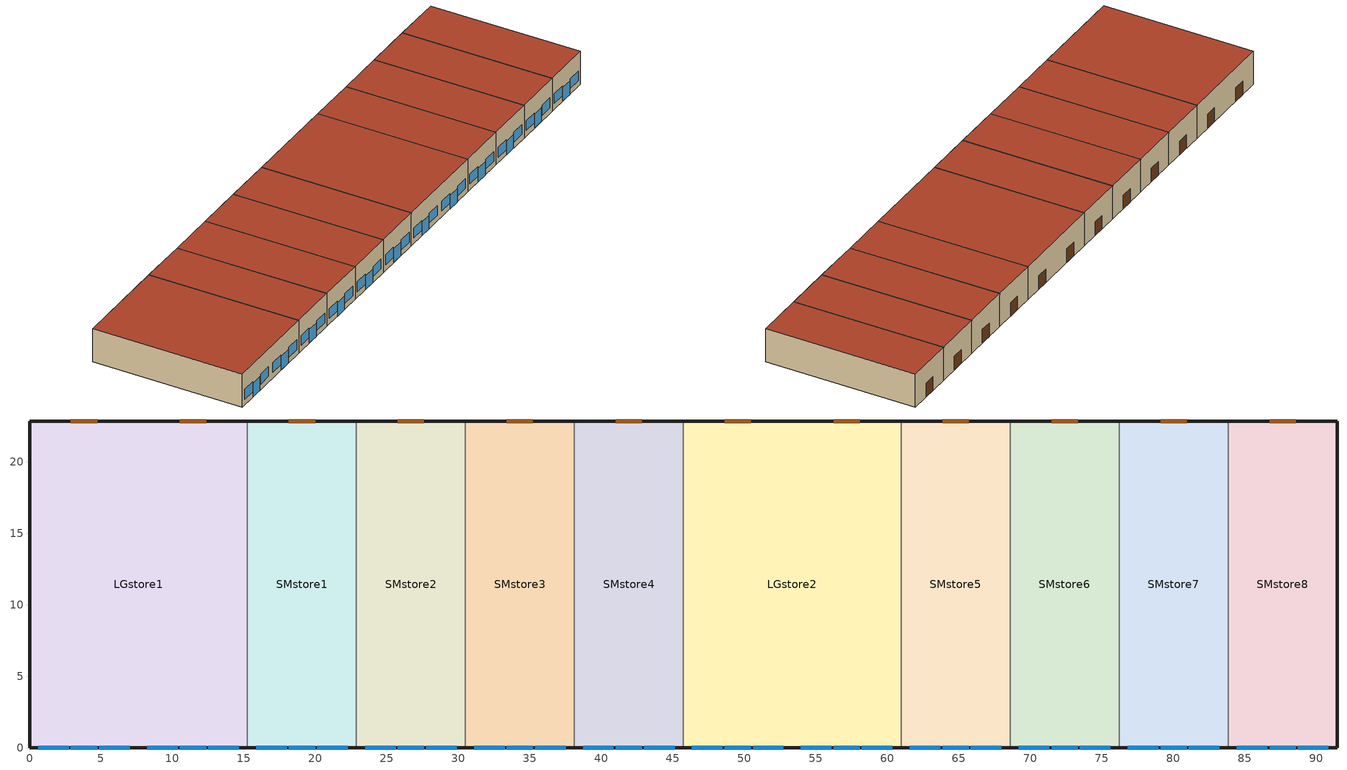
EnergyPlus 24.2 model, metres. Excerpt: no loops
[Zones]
LGstore1
 floor ground (LGstore1_Floor_Ffactor): 0,22.86 15.24,22.86 15.24,0 0,0 z0
 wall outside (nonres_ext_wall): 15.24,22.86 0,22.86 0,0 15.24,0 z0:5.18
 wall to SMstore1 (int_wall): 15.24,0 15.24,22.86 z0:5.18
 window (NonresWindow_U_0.36_SHGC_0.38): 2.9,0 4.73,0 / 10.52,0 12.35,0 z0:2.13; 0.61,0 2.74,0 / 4.88,0 7.01,0 / 8.23,0 10.36,0 / 12.5,0 14.63,0 z0.91:2.43
 door (Swinging Door_con): 4.73,22.86 2.9,22.86 / 12.35,22.86 10.52,22.86 z0:2.13
 roof outside (nonres_roof): 15.24,22.86 0,22.86 0,0 15.24,0 z5.18
LGstore2
 floor ground (LGstore2_Floor_Ffactor): 45.72,22.86 60.96,22.86 60.96,0 45.72,0 z0
 wall outside (nonres_ext_wall): 45.72,0 60.96,0 / 60.96,22.86 45.72,22.86 z0:5.18
 wall to SMstore4 (int_wall): 45.72,22.86 45.72,0 z0:5.18
 wall to SMstore5 (int_wall): 60.96,0 60.96,22.86 z0:5.18
 window (NonresWindow_U_0.36_SHGC_0.38): 48.62,0 50.44,0 / 56.24,0 58.06,0 z0:2.13; 46.33,0 48.46,0 / 50.6,0 52.73,0 / 53.95,0 56.08,0 / 58.22,0 60.35,0 z0.91:2.43
 door (Swinging Door_con): 50.44,22.86 48.62,22.86 / 58.06,22.86 56.24,22.86 z0:2.13
 roof outside (nonres_roof): 60.96,22.86 45.72,22.86 45.72,0 60.96,0 z5.18
SMstore1
 floor ground (SMstore1_Floor_Ffactor): 15.24,22.86 22.86,22.86 22.86,0 15.24,0 z0
 wall outside (nonres_ext_wall): 15.24,0 22.86,0 / 22.86,22.86 15.24,22.86 z0:5.18
 wall to SMstore2 (int_wall): 22.86,0 22.86,22.86 z0:5.18
 window (NonresWindow_U_0.36_SHGC_0.38): 18.14,0 19.97,0 z0:2.13; 15.85,0 17.98,0 / 20.12,0 22.25,0 z0.91:2.43
 door (Swinging Door_con): 19.97,22.86 18.14,22.86 z0:2.13
 roof outside (nonres_roof): 22.86,22.86 15.24,22.86 15.24,0 22.86,0 z5.18
SMstore2
 floor ground (SMstore2_Floor_Ffactor): 22.86,22.86 30.48,22.86 30.48,0 22.86,0 z0
 wall outside (nonres_ext_wall): 22.86,0 30.48,0 / 30.48,22.86 22.86,22.86 z0:5.18
 wall to SMstore3 (int_wall): 30.48,0 30.48,22.86 z0:5.18
 window (NonresWindow_U_0.36_SHGC_0.38): 25.76,0 27.58,0 z0:2.13; 23.47,0 25.6,0 / 27.74,0 29.87,0 z0.91:2.43
 door (Swinging Door_con): 27.58,22.86 25.76,22.86 z0:2.13
 roof outside (nonres_roof): 30.48,22.86 22.86,22.86 22.86,0 30.48,0 z5.18
SMstore3
 floor ground (SMstore3_Floor_Ffactor): 30.48,22.86 38.1,22.86 38.1,0 30.48,0 z0
 wall outside (nonres_ext_wall): 30.48,0 38.1,0 / 38.1,22.86 30.48,22.86 z0:5.18
 wall to SMstore4 (int_wall): 38.1,0 38.1,22.86 z0:5.18
 window (NonresWindow_U_0.36_SHGC_0.38): 33.38,0 35.2,0 z0:2.13; 31.09,0 33.22,0 / 35.36,0 37.49,0 z0.91:2.43
 door (Swinging Door_con): 35.2,22.86 33.38,22.86 z0:2.13
 roof outside (nonres_roof): 38.1,22.86 30.48,22.86 30.48,0 38.1,0 z5.18
SMstore4
 floor ground (SMstore4_Floor_Ffactor): 38.1,22.86 45.72,22.86 45.72,0 38.1,0 z0
 wall outside (nonres_ext_wall): 38.1,0 45.72,0 / 45.72,22.86 38.1,22.86 z0:5.18
 window (NonresWindow_U_0.36_SHGC_0.38): 41,0 42.82,0 z0:2.13; 38.71,0 40.84,0 / 42.98,0 45.11,0 z0.91:2.43
 door (Swinging Door_con): 42.82,22.86 41,22.86 z0:2.13
 roof outside (nonres_roof): 45.72,22.86 38.1,22.86 38.1,0 45.72,0 z5.18
SMstore5
 floor ground (SMstore5_Floor_Ffactor): 60.96,22.86 68.58,22.86 68.58,0 60.96,0 z0
 wall outside (nonres_ext_wall): 60.96,0 68.58,0 / 68.58,22.86 60.96,22.86 z0:5.18
 wall to SMstore6 (int_wall): 68.58,0 68.58,22.86 z0:5.18
 window (NonresWindow_U_0.36_SHGC_0.38): 63.86,0 65.68,0 z0:2.13; 61.57,0 63.7,0 / 65.84,0 67.97,0 z0.91:2.43
 door (Swinging Door_con): 65.68,22.86 63.86,22.86 z0:2.13
 roof outside (nonres_roof): 68.58,22.86 60.96,22.86 60.96,0 68.58,0 z5.18
SMstore6
 floor ground (SMstore6_Floor_Ffactor): 68.58,22.86 76.2,22.86 76.2,0 68.58,0 z0
 wall outside (nonres_ext_wall): 68.58,0 76.2,0 / 76.2,22.86 68.58,22.86 z0:5.18
 wall to SMstore7 (int_wall): 76.2,0 76.2,22.86 z0:5.18
 window (NonresWindow_U_0.36_SHGC_0.38): 71.48,0 73.3,0 z0:2.13; 69.19,0 71.32,0 / 73.46,0 75.59,0 z0.91:2.43
 door (Swinging Door_con): 73.3,22.86 71.48,22.86 z0:2.13
 roof outside (nonres_roof): 76.2,22.86 68.58,22.86 68.58,0 76.2,0 z5.18
SMstore7
 floor ground (SMstore7_Floor_Ffactor): 76.2,22.86 83.82,22.86 83.82,0 76.2,0 z0
 wall outside (nonres_ext_wall): 76.2,0 83.82,0 / 83.82,22.86 76.2,22.86 z0:5.18
 wall to SMstore8 (int_wall): 83.82,0 83.82,22.86 z0:5.18
 window (NonresWindow_U_0.36_SHGC_0.38): 79.1,0 80.92,0 z0:2.13; 76.81,0 78.94,0 / 81.08,0 83.21,0 z0.91:2.43
 door (Swinging Door_con): 80.92,22.86 79.1,22.86 z0:2.13
 roof outside (nonres_roof): 83.82,22.86 76.2,22.86 76.2,0 83.82,0 z5.18
SMstore8
 floor ground (SMstore8_Floor_Ffactor): 83.82,22.86 91.44,22.86 91.44,0 83.82,0 z0
 wall outside (nonres_ext_wall): 83.82,0 91.44,0 91.44,22.86 83.82,22.86 z0:5.18
 window (NonresWindow_U_0.36_SHGC_0.38): 86.72,0 88.54,0 z0:2.13; 84.43,0 86.56,0 / 88.7,0 90.83,0 z0.91:2.43
 door (Swinging Door_con): 88.54,22.86 86.72,22.86 z0:2.13
 roof outside (nonres_roof): 91.44,22.86 83.82,22.86 83.82,0 91.44,0 z5.18
[Building]
RetailStripmall: Loads convergence tolerance value=0.04; Maximum number of warmup days=15; Minimum number of warmup days=6; North axis=0; Solar distribution=FullInteriorAndExterior; Temperature convergence tolerance value=0.2; Terrain=City
[Site:GroundTemperature:FCfactorMethod]
January ground temperature=7.1; February ground temperature=3; March ground temperature=-1; April ground temperature=0.8; May ground temperature=-0.2; June ground temperature=4.8; July ground temperature=6.1; August ground temperature=13.7; September ground temperature=22.2; October ground temperature=22.7; November ground temperature=21.7; December ground temperature=18.5
[Site:Location]
Denver-Aurora-Buckley.AFB_CO_USA WMO=724695: Elevation=1726; Latitude=39.72; Longitude=-104.75; Time zone=-7
[Site:WaterMainsTemperature]
Annual average outdoor air temperature=9.95; Calculation method=Correlation; Maximum difference in monthly average outdoor air temperatures=23.7
[SizingPeriod:DesignDay] Barometric pressure=82237; Day of month=21; Daylight saving time indicator=No; Dry bulb temperature range modifier type=DefaultMultipliers; Humidity condition type=WetBulb; Rain indicator=No; Snow indicator=No
Name | Ashrae clear sky optical depth for beam irradiance taub | Ashrae clear sky optical depth for diffuse irradiance taud | Daily dry bulb temperature range | Day type | Maximum dry bulb temperature | Month | Solar model indicator | Wetbulb or dewpoint at maximum dry bulb | Wind direction | Wind speed | Sky clearness
Denver-Aurora-Buckley.AFB_CO_USA Ann Clg .4% Condns DB=>MWB | 0.423 | 2.02 | 14.8 | SummerDesignDay | 33.9 | 7 | ASHRAETau | 15 | 30 | 3.6
Denver-Aurora-Buckley.AFB_CO_USA Ann Htg 99.6% Condns DB |  |  | 0 | WinterDesignDay | -17.9 | 12 | ASHRAEClearSky | -17.9 | 180 | 2.5 | 0
[Construction]
InteriorFurnishings: Std Wood 6inch
NonresWindow_U_0.36_SHGC_0.38: Nonres Window Glazing Layer
Swinging Door_con: Opaque Door panel_con
int_wall: G01 13mm gypsum board, G01 13mm gypsum board
nonres_ext_wall: F07 25mm stucco, G01 16mm gypsum board, Nonres_Exterior_Wall_Insulation, G01 16mm gypsum board
nonres_roof: F13 Built-up roofing, Nonres_Roof_Insulation, F08 Metal surface
[Construction:FfactorGroundFloor] F factor=0.90012
Name | Area | Perimeterexposed
LGstore1_Floor_Ffactor | 348.3864 | 53.34
LGstore2_Floor_Ffactor | 348.386 | 30.48
SMstore1_Floor_Ffactor; SMstore2_Floor_Ffactor; SMstore3_Floor_Ffactor; SMstore4_Floor_Ffactor; SMstore5_Floor_Ffactor; SMstore6_Floor_Ffactor; SMstore7_Floor_Ffactor | 174.193 | 15.24
SMstore8_Floor_Ffactor | 174.193 | 38.1
[Material]
Name | Conductivity | Density | Roughness | Solar absorptance | Specific heat | Thermal absorptance | Thickness | Visible absorptance
F07 25mm stucco | 0.72 | 1856 | Smooth | 0.7 | 840 | 0.9 | 0.0254 | 0.7
F08 Metal surface | 45.28 | 7824 | Smooth |  | 500 |  | 0.0008
F13 Built-up roofing | 0.16 | 1120 | Rough | 0.77 | 1460 | 0.9 | 0.0095
G01 13mm gypsum board | 0.16 | 800 | Smooth | 0.7 | 1090 | 0.9 | 0.0127 | 0.5
G01 16mm gypsum board | 0.16 | 800 | MediumSmooth |  | 1090 |  | 0.0159
Std Wood 6inch | 0.12 | 540 | MediumSmooth | 0.7 | 1210 | 0.9 | 0.15 | 0.7
[Material:NoMass] Solar absorptance=0.7; Thermal absorptance=0.9; Visible absorptance=0.7
Name | Roughness | Thermal resistance
Nonres_Exterior_Wall_Insulation | MediumSmooth | 2.81828
Nonres_Roof_Insulation | MediumSmooth | 5.30668
Opaque Door panel_con | MediumRough | 0.475964
[WindowMaterial:SimpleGlazingSystem]
Nonres Window Glazing Layer: Solar heat gain coefficient=0.38; U factor=2.04417; Visible transmittance=0.418
[AvailabilityManager:NightCycle] Applicability schedule=Always_On; Control type=CycleOnAny; Cycling run time=1800; Cycling run time control type=FixedRunTime; Thermostat tolerance=1
Name | Fan schedule
PSZ-AC_1:1 Availability Manager; PSZ-AC_2:2 Availability Manager | Type1_FAN_SCH
PSZ-AC_3:3 Availability Manager; PSZ-AC_4:4 Availability Manager; PSZ-AC_5:5 Availability Manager | Type2_FAN_SCH
PSZ-AC_6:6 Availability Manager; PSZ-AC_7:7 Availability Manager; PSZ-AC_8:8 Availability Manager; PSZ-AC_9:9 Availability Manager; PSZ-AC_10:10 Availability Manager | Type3_FAN_SCH
[ElectricEquipment] Design level calculation method=EquipmentLevel; End use subcategory=MiscPlug; Fraction latent=0; Fraction lost=0; Fraction radiant=0.5
Name | Design level | Schedule | Zone or zonelist or space or spacelist
LGstore1_MiscPlug_Equip | 1498.06 | TYPE1_EQUIP_SCH | LGstore1
LGstore2_MiscPlug_Equip | 1498.06 | TYPE3_EQUIP_SCH | LGstore2
SMstore1_MiscPlug_Equip | 749.0308 | TYPE1_EQUIP_SCH | SMstore1
SMstore2_MiscPlug_Equip | 749.0308 | TYPE2_EQUIP_SCH | SMstore2
SMstore3_MiscPlug_Equip | 749.0308 | TYPE2_EQUIP_SCH | SMstore3
SMstore4_MiscPlug_Equip | 749.0308 | TYPE2_EQUIP_SCH | SMstore4
SMstore5_MiscPlug_Equip | 749.0308 | TYPE3_EQUIP_SCH | SMstore5
SMstore6_MiscPlug_Equip | 749.0308 | TYPE3_EQUIP_SCH | SMstore6
SMstore7_MiscPlug_Equip | 749.0308 | TYPE3_EQUIP_SCH | SMstore7
SMstore8_MiscPlug_Equip | 749.0308 | TYPE3_EQUIP_SCH | SMstore8
[EnergyManagementSystem:Actuator] Actuated component control type=Electricity Rate; Actuated component type=Lights
Name | Actuated component unique
LGSTORE1_Light_ALLOWANCE_Actuator | LGSTORE1_lights_ALLOWANCE
LGSTORE1_Light_Actuator | LGSTORE1_lights
LGSTORE2_Light_ALLOWANCE_Actuator | LGSTORE2_lights_ALLOWANCE
LGSTORE2_Light_Actuator | LGSTORE2_lights
SMSTORE1_Light_ALLOWANCE_Actuator | SMSTORE1_lights_ALLOWANCE
SMSTORE1_Light_Actuator | SMSTORE1_lights
SMSTORE2_Light_ALLOWANCE_Actuator | SMSTORE2_lights_ALLOWANCE
SMSTORE2_Light_Actuator | SMSTORE2_lights
SMSTORE3_Light_ALLOWANCE_Actuator | SMSTORE3_lights_ALLOWANCE
SMSTORE3_Light_Actuator | SMSTORE3_lights
SMSTORE4_Light_ALLOWANCE_Actuator | SMSTORE4_lights_ALLOWANCE
SMSTORE4_Light_Actuator | SMSTORE4_lights
SMSTORE5_Light_ALLOWANCE_Actuator | SMSTORE5_lights_ALLOWANCE
SMSTORE5_Light_Actuator | SMSTORE5_lights
SMSTORE6_Light_ALLOWANCE_Actuator | SMSTORE6_lights_ALLOWANCE
SMSTORE6_Light_Actuator | SMSTORE6_lights
SMSTORE7_Light_ALLOWANCE_Actuator | SMSTORE7_lights_ALLOWANCE
SMSTORE7_Light_Actuator | SMSTORE7_lights
SMSTORE8_Light_ALLOWANCE_Actuator | SMSTORE8_lights_ALLOWANCE
SMSTORE8_Light_Actuator | SMSTORE8_lights
[EnergyManagementSystem:Program]
SET_LGSTORE1_Light_EMS_Program: SET LGSTORE1_LSr_IP=0.093*LGSTORE1_LSr/LGSTORE1_Area; IF (LGSTORE1_Occ_Sensor <= 0) && (LGSTORE1_LSr_IP >= 0.02); SET LGSTORE1_Light_Actuator = 0.02*LGSTORE1_Area/0.09290304; SET LGSTORE1_Light_ALLOWANCE_Actuator = 0; ELSE; SET LGSTORE1_Light_Actuator = NULL; SET LGSTORE1_Light_ALLOWANCE_Actuator = NULL; ENDIF
SET_LGSTORE2_Light_EMS_Program: SET LGSTORE2_LSr_IP=0.093*LGSTORE2_LSr/LGSTORE2_Area; IF (LGSTORE2_Occ_Sensor <= 0) && (LGSTORE2_LSr_IP >= 0.02); SET LGSTORE2_Light_Actuator = 0.02*LGSTORE2_Area/0.09290304; SET LGSTORE2_Light_ALLOWANCE_Actuator = 0; ELSE; SET LGSTORE2_Light_Actuator = NULL; SET LGSTORE2_Light_ALLOWANCE_Actuator = NULL; ENDIF
SET_SMSTORE1_Light_EMS_Program: SET SMSTORE1_LSr_IP=0.093*SMSTORE1_LSr/SMSTORE1_Area; IF (SMSTORE1_Occ_Sensor <= 0) && (SMSTORE1_LSr_IP >= 0.02); SET SMSTORE1_Light_Actuator = 0.02*SMSTORE1_Area/0.09290304; SET SMSTORE1_Light_ALLOWANCE_Actuator = 0; ELSE; SET SMSTORE1_Light_Actuator = NULL; SET SMSTORE1_Light_ALLOWANCE_Actuator = NULL; ENDIF
SET_SMSTORE2_Light_EMS_Program: SET SMSTORE2_LSr_IP=0.093*SMSTORE2_LSr/SMSTORE2_Area; IF (SMSTORE2_Occ_Sensor <= 0) && (SMSTORE2_LSr_IP >= 0.02); SET SMSTORE2_Light_Actuator = 0.02*SMSTORE2_Area/0.09290304; SET SMSTORE2_Light_ALLOWANCE_Actuator = 0; ELSE; SET SMSTORE2_Light_Actuator = NULL; SET SMSTORE2_Light_ALLOWANCE_Actuator = NULL; ENDIF
SET_SMSTORE3_Light_EMS_Program: SET SMSTORE3_LSr_IP=0.093*SMSTORE3_LSr/SMSTORE3_Area; IF (SMSTORE3_Occ_Sensor <= 0) && (SMSTORE3_LSr_IP >= 0.02); SET SMSTORE3_Light_Actuator = 0.02*SMSTORE3_Area/0.09290304; SET SMSTORE3_Light_ALLOWANCE_Actuator = 0; ELSE; SET SMSTORE3_Light_Actuator = NULL; SET SMSTORE3_Light_ALLOWANCE_Actuator = NULL; ENDIF
SET_SMSTORE4_Light_EMS_Program: SET SMSTORE4_LSr_IP=0.093*SMSTORE4_LSr/SMSTORE4_Area; IF (SMSTORE4_Occ_Sensor <= 0) && (SMSTORE4_LSr_IP >= 0.02); SET SMSTORE4_Light_Actuator = 0.02*SMSTORE4_Area/0.09290304; SET SMSTORE4_Light_ALLOWANCE_Actuator = 0; ELSE; SET SMSTORE4_Light_Actuator = NULL; SET SMSTORE4_Light_ALLOWANCE_Actuator = NULL; ENDIF
SET_SMSTORE5_Light_EMS_Program: SET SMSTORE5_LSr_IP=0.093*SMSTORE5_LSr/SMSTORE5_Area; IF (SMSTORE5_Occ_Sensor <= 0) && (SMSTORE5_LSr_IP >= 0.02); SET SMSTORE5_Light_Actuator = 0.02*SMSTORE5_Area/0.09290304; SET SMSTORE5_Light_ALLOWANCE_Actuator = 0; ELSE; SET SMSTORE5_Light_Actuator = NULL; SET SMSTORE5_Light_ALLOWANCE_Actuator = NULL; ENDIF
SET_SMSTORE6_Light_EMS_Program: SET SMSTORE6_LSr_IP=0.093*SMSTORE6_LSr/SMSTORE6_Area; IF (SMSTORE6_Occ_Sensor <= 0) && (SMSTORE6_LSr_IP >= 0.02); SET SMSTORE6_Light_Actuator = 0.02*SMSTORE6_Area/0.09290304; SET SMSTORE6_Light_ALLOWANCE_Actuator = 0; ELSE; SET SMSTORE6_Light_Actuator = NULL; SET SMSTORE6_Light_ALLOWANCE_Actuator = NULL; ENDIF
SET_SMSTORE7_Light_EMS_Program: SET SMSTORE7_LSr_IP=0.093*SMSTORE7_LSr/SMSTORE7_Area; IF (SMSTORE7_Occ_Sensor <= 0) && (SMSTORE7_LSr_IP >= 0.02); SET SMSTORE7_Light_Actuator = 0.02*SMSTORE7_Area/0.09290304; SET SMSTORE7_Light_ALLOWANCE_Actuator = 0; ELSE; SET SMSTORE7_Light_Actuator = NULL; SET SMSTORE7_Light_ALLOWANCE_Actuator = NULL; ENDIF
SET_SMSTORE8_Light_EMS_Program: SET SMSTORE8_LSr_IP=0.093*SMSTORE8_LSr/SMSTORE8_Area; IF (SMSTORE8_Occ_Sensor <= 0) && (SMSTORE8_LSr_IP >= 0.02); SET SMSTORE8_Light_Actuator = 0.02*SMSTORE8_Area/0.09290304; SET SMSTORE8_Light_ALLOWANCE_Actuator = 0; ELSE; SET SMSTORE8_Light_Actuator = NULL; SET SMSTORE8_Light_ALLOWANCE_Actuator = NULL; ENDIF
[EnergyManagementSystem:ProgramCallingManager]
SET_LGSTORE1_Light_EMS_Program_Prog_Manager: BeginTimestepBeforePredictor; SET_LGSTORE1_Light_EMS_Program
SET_LGSTORE2_Light_EMS_Program_Prog_Manager: BeginTimestepBeforePredictor; SET_LGSTORE2_Light_EMS_Program
SET_SMSTORE1_Light_EMS_Program_Prog_Manager: BeginTimestepBeforePredictor; SET_SMSTORE1_Light_EMS_Program
SET_SMSTORE2_Light_EMS_Program_Prog_Manager: BeginTimestepBeforePredictor; SET_SMSTORE2_Light_EMS_Program
SET_SMSTORE3_Light_EMS_Program_Prog_Manager: BeginTimestepBeforePredictor; SET_SMSTORE3_Light_EMS_Program
SET_SMSTORE4_Light_EMS_Program_Prog_Manager: BeginTimestepBeforePredictor; SET_SMSTORE4_Light_EMS_Program
SET_SMSTORE5_Light_EMS_Program_Prog_Manager: BeginTimestepBeforePredictor; SET_SMSTORE5_Light_EMS_Program
SET_SMSTORE6_Light_EMS_Program_Prog_Manager: BeginTimestepBeforePredictor; SET_SMSTORE6_Light_EMS_Program
SET_SMSTORE7_Light_EMS_Program_Prog_Manager: BeginTimestepBeforePredictor; SET_SMSTORE7_Light_EMS_Program
SET_SMSTORE8_Light_EMS_Program_Prog_Manager: BeginTimestepBeforePredictor; SET_SMSTORE8_Light_EMS_Program
[EnergyManagementSystem:Sensor]
OAT_F: Output variable or output meter=Site Outdoor Air Drybulb Temperature
[Exterior:Lights] Control option=AstronomicalClock; End use subcategory=General
Name | Design level | Schedule
Exterior_Lights_a | 418.4 | Exterior_lighting_schedule_a
Exterior_Lights_b | 2520.3 | Exterior_lighting_schedule_b_2016
Exterior_Lights_c | 2520.3 | Exterior_lighting_schedule_c_2016
[InternalMass] Construction=InteriorFurnishings
Name | Zone or zonelist | Surface area
LGstore1_InternalMass_1 | LGstore1 | 696.7728
LGstore2_InternalMass_1 | LGstore2 | 696.7728
SMstore1_InternalMass_1 | SMstore1 | 348.3864
SMstore2_InternalMass_1 | SMstore2 | 348.3864
SMstore3_InternalMass_1 | SMstore3 | 348.3864
SMstore4_InternalMass_1 | SMstore4 | 348.3864
SMstore5_InternalMass_1 | SMstore5 | 348.3864
SMstore6_InternalMass_1 | SMstore6 | 348.3864
SMstore7_InternalMass_1 | SMstore7 | 348.3864
SMstore8_InternalMass_1 | SMstore8 | 348.3864
[Lights] Design level calculation method=Watts/Area; End use subcategory=LightsWired; Fraction radiant=0.7; Fraction replaceable=1; Fraction visible=0.2; Return air fraction=0; Return air fraction calculated from plenum temperature=No
Name | Schedule | Watts per floor area | Zone or zonelist or space or spacelist
LGstore1_Lights | Type1_LIGHT_SCH | 9.58419 | LGstore1
LGstore1_Lights_allowance | Type1_LIGHT_SCH | 5.69411 | LGstore1
LGstore2_Lights | Type3_LIGHT_SCH | 9.58419 | LGstore2
LGstore2_Lights_allowance | Type3_LIGHT_SCH |  | LGstore2
SMstore1_Lights | Type1_LIGHT_SCH | 9.58419 | SMstore1
SMstore1_Lights_allowance | Type1_LIGHT_SCH | 8.56807 | SMstore1
SMstore2_Lights | Type2_LIGHT_SCH | 9.58419 | SMstore2
SMstore2_Lights_allowance | Type2_LIGHT_SCH | 6.95349 | SMstore2
SMstore3_Lights | Type2_LIGHT_SCH | 9.58419 | SMstore3
SMstore3_Lights_allowance | Type2_LIGHT_SCH | 6.95349 | SMstore3
SMstore4_Lights | Type2_LIGHT_SCH | 9.58419 | SMstore4
SMstore4_Lights_allowance | Type2_LIGHT_SCH | 6.95349 | SMstore4
SMstore5_Lights | Type3_LIGHT_SCH | 9.58419 | SMstore5
SMstore5_Lights_allowance | Type3_LIGHT_SCH | 0 | SMstore5
SMstore6_Lights | Type3_LIGHT_SCH | 9.58419 | SMstore6
SMstore6_Lights_allowance | Type3_LIGHT_SCH | 0 | SMstore6
SMstore7_Lights | Type3_LIGHT_SCH | 9.58419 | SMstore7
SMstore7_Lights_allowance | Type3_LIGHT_SCH | 0 | SMstore7
SMstore8_Lights | Type3_LIGHT_SCH | 9.58419 | SMstore8
SMstore8_Lights_allowance | Type3_LIGHT_SCH | 0 | SMstore8
[People] Activity level schedule=ACTIVITY_SCH; Air velocity schedule=AIR_VELO_SCH; Clothing insulation calculation method=ClothingInsulationSchedule; Clothing insulation schedule=CLOTHING_SCH; Enable ashrae 55 comfort warnings=No; Fraction radiant=0.3; Mean radiant temperature calculation type=EnclosureAveraged; Number of people calculation method=People; Sensible heat fraction=Autocalculate; Thermal comfort model 1 type=Fanger; Work efficiency schedule=WORK_EFF_SCH
Name | Number of people | Number of people schedule | Zone or zonelist or space or spacelist
LGstore1 | 29.9961 | Type1_OCC_SCH | LGstore1
LGstore2 | 29.9961 | Type3_OCC_SCH | LGstore2
SMstore1 | 14.998 | Type1_OCC_SCH | SMstore1
SMstore2 | 14.998 | Type2_OCC_SCH | SMstore2
SMstore3 | 14.998 | Type2_OCC_SCH | SMstore3
SMstore4 | 14.998 | Type2_OCC_SCH | SMstore4
SMstore5 | 14.998 | Type3_OCC_SCH | SMstore5
SMstore6 | 14.998 | Type3_OCC_SCH | SMstore6
SMstore7 | 14.998 | Type3_OCC_SCH | SMstore7
SMstore8 | 14.998 | Type3_OCC_SCH | SMstore8
[Zone] Ceiling height=-9999; Floor area=Autocalculate; Multiplier=1; Part of total floor area=Yes; Type=1
Name | Volume
LGstore1; LGstore2 | 1805.2
SMstore1; SMstore2; SMstore3; SMstore4; SMstore5; SMstore6; SMstore7; SMstore8 | 902.6
[ZoneInfiltration:DesignFlowRate] Temperature term coefficient=0; Velocity squared term coefficient=0
Name | Constant term coefficient | Design flow rate | Design flow rate calculation method | Schedule | Velocity term coefficient | Zone or zonelist or space or spacelist | Flow rate per exterior surface area
LGstore1_Door_Infiltration | 1 | 0.241165 | Flow/Zone | INFIL_Door_Opening_SCH | 0 | LGstore1
LGstore1_Infiltration | 0 |  | Flow/ExteriorArea | Type1_Infil_SCH | 0.224 | LGstore1 | 0.000251651
LGstore2_Door_Infiltration | 1 | 0.241165 | Flow/Zone | INFIL_Door_Opening_SCH | 0 | LGstore2
LGstore2_Infiltration | 0 |  | Flow/ExteriorArea | Type3_Infil_SCH | 0.224 | LGstore2 | 0.000177459
SMstore1_Door_Infiltration | 1 | 0.134505 | Flow/Zone | INFIL_Door_Opening_SCH | 0 | SMstore1
SMstore1_Infiltration | 0 |  | Flow/ExteriorArea | Type1_Infil_SCH | 0.224 | SMstore1 | 0.000177459
SMstore2_Door_Infiltration | 1 | 0.134505 | Flow/Zone | INFIL_Door_Opening_SCH | 0 | SMstore2
SMstore2_Infiltration | 0 |  | Flow/ExteriorArea | Type2_Infil_SCH | 0.224 | SMstore2 | 0.000177459
SMstore3_Door_Infiltration | 1 | 0.134505 | Flow/Zone | INFIL_Door_Opening_SCH | 0 | SMstore3
SMstore3_Infiltration | 0 |  | Flow/ExteriorArea | Type2_Infil_SCH | 0.224 | SMstore3 | 0.000177459
SMstore4_Door_Infiltration | 1 | 0.134505 | Flow/Zone | INFIL_Door_Opening_SCH | 0 | SMstore4
SMstore4_Infiltration | 0 |  | Flow/ExteriorArea | Type2_Infil_SCH | 0.224 | SMstore4 | 0.000177459
SMstore5_Door_Infiltration | 1 | 0.134505 | Flow/Zone | INFIL_Door_Opening_SCH | 0 | SMstore5
SMstore5_Infiltration | 0 |  | Flow/ExteriorArea | Type3_Infil_SCH | 0.224 | SMstore5 | 0.000177459
SMstore6_Door_Infiltration | 1 | 0.134505 | Flow/Zone | INFIL_Door_Opening_SCH | 0 | SMstore6
SMstore6_Infiltration | 0 |  | Flow/ExteriorArea | Type3_Infil_SCH | 0.224 | SMstore6 | 0.000177459
SMstore7_Door_Infiltration | 1 | 0.134505 | Flow/Zone | INFIL_Door_Opening_SCH | 0 | SMstore7
SMstore7_Infiltration | 0 |  | Flow/ExteriorArea | Type3_Infil_SCH | 0.224 | SMstore7 | 0.000177459
SMstore8_Door_Infiltration | 1 | 0.134505 | Flow/Zone | INFIL_Door_Opening_SCH | 0 | SMstore8
SMstore8_Infiltration | 0 |  | Flow/ExteriorArea | Type3_Infil_SCH | 0.224 | SMstore8 | 0.000302232
[Schedule:Compact]
ACTIVITY_SCH: Through: 12/31, For: AllDays, Until: 24:00, 120
AIR_VELO_SCH: Through: 12/31, For: AllDays, Until: 24:00, 0.2
ALWAYS_ON: Through: 12/31, For: AllDays, Until: 24:00, 1
CLOTHING_SCH: Through: 04/30, For: AllDays, Until: 24:00, 1, Through: 09/30, For: AllDays, Until: 24:00, 0.5, Through: 12/31, For: AllDays, Until: 24:00, 1
Exterior_lighting_schedule_a: Through:12/31, For:AllDays, Until: 06:00, 0, Until: 24:00, 1
Exterior_lighting_schedule_b_2016: Through:12/31, For:AllDays, Until: 06:00, 0.5, Until: 24:00, 1
Exterior_lighting_schedule_c_2016: Through:12/31, For:AllDays, Until: 06:00, 0.5, Until: 22:00, 1, Until: 24:00, 0.5
INFIL_Door_Opening_SCH: Through: 12/31, For: AllDays, Until: 08:00, 0, Until: 12:00, 0.131, Until: 18:00, 1, Until: 20:00, 0.131, Until: 24:00, 0
Type1_EQUIP_SCH: Through: 12/31, For: Monday Tuesday Wednesday Thursday, Until: 08:00, 0.0491562, Until: 09:00, 0.0498144, Until: 10:00, 0.498144, Until: 23:00, 0.896659, Until: 24:00, 0.498144, For: Friday Saturday, Until: 01:00, 0.498144, Until: 08:00, 0.0491562, Until: 09:00, 0.0491562, Until: 10:00, 0.498144, Until: 12:00, 0.896659, Until: 18:00, 0.896659, Until: 19:00, 0.896659, Until: 21:00, 0.896659, Until: 22:00, 0.896659, Until: 24:00, 0.896659, For: SummerDesignDay, Until: 24:00, 1, For: WinterDesignDay, Until: 24:00, 0, For: Sunday Holidays AllOtherDays, Until: 08:00, 0.0491562, Until: 09:00, 0.0498144, Until: 10:00, 0.498144, Until: 23:00, 0.896659, Until: 24:00, 0.498144
Type1_FAN_SCH: Through: 12/31, For: Monday Tuesday Wednesday Thursday SummerDesignDay, Until: 08:00, 0, Until: 23:00, 1, Until: 24:00, 1, For: Friday Saturday WinterDesignDay, Until: 01:00, 1, Until: 08:00, 0, Until: 22:00, 1, Until: 24:00, 1, For: Sunday Holidays AllOtherDays, Until: 08:00, 0, Until: 23:00, 1, Until: 24:00, 1
Type1_Infil_SCH: Through: 12/31, For: Monday Tuesday Wednesday Thursday SummerDesignDay, Until: 08:00, 1, Until: 24:00, 0.25, For: Friday Saturday, Until: 01:00, 0.25, Until: 08:00, 1, Until: 24:00, 0.25, For: WinterDesignDay, Until: 01:00, 0.25, Until: 08:00, 1, Until: 24:00, 0.25, For: Sunday Holidays AllOtherDays, Until: 08:00, 1, Until: 24:00, 0.25
Type1_LIGHT_SCH: Through: 12/31, For: Monday Tuesday Wednesday Thursday, Until: 8:00, 0.05, Until: 9:00, 0.04991, Until: 10:00, 0.4991, Until: 23:00, 0.94829, Until: 24:00, 0.4991, For: Friday Saturday, Until: 1:00, 0.4991, Until: 9:00, 0.05, Until: 10:00, 0.4991, Until: 24:00, 0.94829, For: SummerDesignDay, Until: 24:00, 1, For: WinterDesignDay, Until: 24:00, 0, For: Sunday Holidays AllOtherDays, Until: 8:00, 0.05, Until: 9:00, 0.04991, Until: 10:00, 0.4991, Until: 23:00, 0.94829, Until: 24:00, 0.4991
Type1_OCC_SCH: Through: 12/31, For: Monday Tuesday Wednesday Thursday, Until: 08:00, 0, Until: 10:00, 0.05, Until: 12:00, 0.1, Until: 13:00, 0.2, Until: 15:00, 0.4, Until: 17:00, 0.25, Until: 20:00, 0.5, Until: 23:00, 0.3, Until: 24:00, 0.05, For: SummerDesignDay, Until: 24:00, 1, For: Friday Saturday, Until: 01:00, 0.05, Until: 09:00, 0, Until: 10:00, 0.05, Until: 12:00, 0.1, Until: 13:00, 0.2, Until: 14:00, 0.6, Until: 15:00, 0.4, Until: 17:00, 0.25, Until: 20:00, 0.5, Until: 23:00, 0.3, Until: 24:00, 0.2, For: WinterDesignDay, Until: 24:00, 0, For: Sunday Holidays AllOtherDays, Until: 08:00, 0, Until: 10:00, 0.05, Until: 11:00, 0.1, Until: 12:00, 0.2, Until: 13:00, 0.4, Until: 14:00, 0.6, Until: 16:00, 0.4, Until: 17:00, 0.3, Until: 19:00, 0.6, Until: 21:00, 0.4, Until: 22:00, 0.3, Until: 23:00, 0.2, Until: 24:00, 0.05
Type2_EQUIP_SCH: Through: 12/31, For: Weekdays, Until: 07:00, 0.0491562, Until: 08:00, 0.0491562, Until: 09:00, 0.498144, Until: 20:00, 0.896659, Until: 21:00, 0.498144, Until: 24:00, 0.0491562, For: Saturday, Until: 07:00, 0.0491562, Until: 08:00, 0.0491562, Until: 09:00, 0.498144, Until: 12:00, 0.896659, Until: 18:00, 0.896659, Until: 19:00, 0.498144, Until: 24:00, 0.0491562, For: SummerDesignDay, Until: 24:00, 1, For: WinterDesignDay, Until: 24:00, 0, For: Sunday Holidays AllOtherDays, Until: 08:00, 0.0491562, Until: 09:00, 0.0498144, Until: 10:00, 0.498144, Until: 17:00, 0.896659, Until: 18:00, 0.498144, Until: 24:00, 0.0491562
Type2_FAN_SCH: Through: 12/31, For: Weekdays SummerDesignDay, Until: 07:00, 0, Until: 21:00, 1, Until: 24:00, 0, For: Saturday WinterDesignDay, Until: 07:00, 0, Until: 19:00, 1, Until: 24:00, 0, For: Sunday Holidays AllOtherDays, Until: 08:00, 0, Until: 18:00, 1, Until: 24:00, 0
Type2_Infil_SCH: Through: 12/31, For: Weekdays SummerDesignDay, Until: 07:00, 1, Until: 21:00, 0.25, Until: 24:00, 1, For: Saturday, Until: 07:00, 1, Until: 19:00, 0.25, Until: 24:00, 1, For: WinterDesignDay, Until: 07:00, 1, Until: 19:00, 0.25, Until: 24:00, 1, For: Sunday Holidays AllOtherDays, Until: 08:00, 1, Until: 18:00, 0.25, Until: 24:00, 1
Type2_LIGHT_SCH: Through: 12/31, For: Weekdays, Until: 8:00, 0.05, Until: 9:00, 0.5, Until: 20:00, 0.95, Until: 21:00, 0.5, Until: 24:00, 0.05, For: Saturday, Until: 8:00, 0.05, Until: 9:00, 0.5, Until: 18:00, 0.95, Until: 19:00, 0.5, Until: 24:00, 0.05, For: SummerDesignDay, Until: 24:00, 1, For: WinterDesignDay, Until: 24:00, 0, For: Sunday Holidays AllOtherDays, Until: 9:00, 0.05, Until: 10:00, 0.5, Until: 17:00, 0.95, Until: 18:00, 0.5, Until: 24:00, 0.05
Type2_OCC_SCH: Through: 12/31, For: Weekdays, Until: 08:00, 0, Until: 09:00, 0.05, Until: 12:00, 0.1, Until: 13:00, 0.2, Until: 14:00, 0.4, Until: 15:00, 0.3, Until: 17:00, 0.2, Until: 19:00, 0.5, Until: 20:00, 0.2, Until: 21:00, 0.05, Until: 24:00, 0, For: SummerDesignDay, Until: 24:00, 1, For: Saturday, Until: 08:00, 0, Until: 09:00, 0.05, Until: 11:00, 0.1, Until: 12:00, 0.2, Until: 13:00, 0.4, Until: 14:00, 0.6, Until: 15:00, 0.4, Until: 18:00, 0.3, Until: 19:00, 0.05, Until: 24:00, 0, For: WinterDesignDay, Until: 24:00, 0, For: Sunday Holidays AllOtherDays, Until: 09:00, 0, Until: 10:00, 0.05, Until: 11:00, 0.1, Until: 12:00, 0.2, Until: 14:00, 0.4, Until: 15:00, 0.3, Until: 16:00, 0.2, Until: 17:00, 0.1, Until: 18:00, 0.05, Until: 24:00, 0
Type3_EQUIP_SCH: Through: 12/31, For: Weekdays, Until: 08:00, 0.0491562, Until: 09:00, 0.0491562, Until: 10:00, 0.498144, Until: 20:00, 0.896659, Until: 21:00, 0.498144, Until: 24:00, 0.0491562, For: Saturday, Until: 08:00, 0.0491562, Until: 09:00, 0.0491562, Until: 10:00, 0.498144, Until: 12:00, 0.896659, Until: 18:00, 0.896659, Until: 19:00, 0.498144, Until: 21:00, 0.0491562, Until: 22:00, 0.0491562, Until: 24:00, 0.0491562, For: SummerDesignDay, Until: 24:00, 1, For: WinterDesignDay, Until: 24:00, 0, For: Sunday Holidays AllOtherDays, Until: 09:00, 0.0491562, Until: 10:00, 0.0491562, Until: 11:00, 0.498144, Until: 17:00, 0.896659, Until: 18:00, 0.498144, Until: 24:00, 0.0491562
Type3_FAN_SCH: Through: 12/31, For: Weekdays SummerDesignDay, Until: 08:00, 0, Until: 21:00, 1, Until: 24:00, 0, For: Saturday WinterDesignDay, Until: 08:00, 0, Until: 19:00, 1, Until: 24:00, 0, For: Sunday Holidays AllOtherDays, Until: 09:00, 0, Until: 18:00, 1, Until: 24:00, 0
Type3_Infil_SCH: Through: 12/31, For: Weekdays SummerDesignDay, Until: 08:00, 1, Until: 21:00, 0.25, Until: 24:00, 1, For: Saturday, Until: 08:00, 1, Until: 19:00, 0.25, Until: 24:00, 1, For: WinterDesignDay, Until: 08:00, 1, Until: 19:00, 0.25, Until: 24:00, 1, For: Sunday Holidays AllOtherDays, Until: 09:00, 1, Until: 18:00, 0.25, Until: 24:00, 1
Type3_LIGHT_SCH: Through: 12/31, For: Weekdays, Until: 9:00, 0.05, Until: 10:00, 0.5, Until: 20:00, 0.95, Until: 21:00, 0.5, Until: 24:00, 0.05, For: Saturday, Until: 9:00, 0.05, Until: 10:00, 0.5, Until: 18:00, 0.95, Until: 19:00, 0.5, Until: 24:00, 0.05, For: SummerDesignDay, Until: 24:00, 1, For: WinterDesignDay, Until: 24:00, 0, For: Sunday Holidays AllOtherDays, Until: 10:00, 0.05, Until: 11:00, 0.5, Until: 17:00, 0.95, Until: 18:00, 0.5, Until: 24:00, 0.05
Type3_OCC_SCH: Through: 12/31, For: Weekdays, Until: 09:00, 0, Until: 10:00, 0.11, Until: 11:00, 0.11, Until: 12:00, 0.43, Until: 13:00, 0.46, Until: 14:00, 0.71, Until: 15:00, 0.5, Until: 16:00, 0.69, Until: 17:00, 0.54, Until: 18:00, 0.71, Until: 19:00, 0.34, Until: 20:00, 0.26, Until: 21:00, 0.11, Until: 24:00, 0, For: SummerDesignDay, Until: 24:00, 1, For: Saturday, Until: 09:00, 0, Until: 10:00, 0.11, Until: 11:00, 0.11, Until: 12:00, 0.58, Until: 13:00, 0.71, Until: 14:00, 0.74, Until: 15:00, 0.77, Until: 16:00, 0.8, Until: 17:00, 0.74, Until: 18:00, 0.54, Until: 19:00, 0.11, Until: 24:00, 0, For: WinterDesignDay, Until: 24:00, 0, For: Sunday Holidays AllOtherDays, Until: 10:00, 0, Until: 11:00, 0.11, Until: 12:00, 0.11, Until: 13:00, 0.43, Until: 14:00, 0.46, Until: 15:00, 0.5, Until: 16:00, 0.69, Until: 17:00, 0.34, Until: 18:00, 0.11, Until: 21:00, 0, Until: 23:00, 0, Until: 24:00, 0
WORK_EFF_SCH: Through: 12/31, For: AllDays, Until: 24:00, 0
